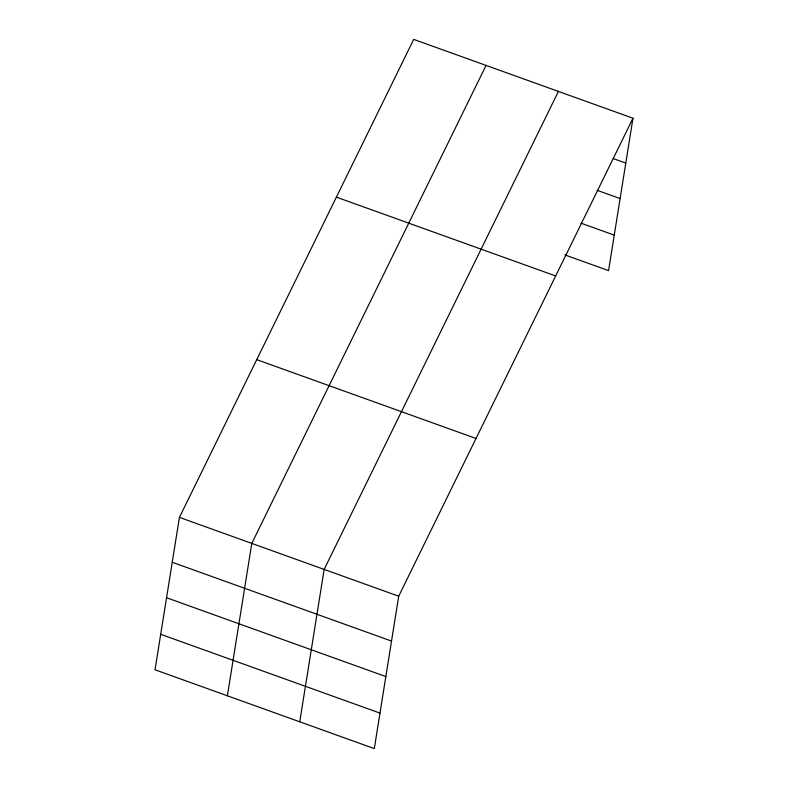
<?xml version="1.0" encoding="UTF-8"?>
<svg xmlns="http://www.w3.org/2000/svg" width="788" height="788" viewBox="0 0 788 788"><rect width="100%" height="100%" fill="white"/><g stroke="black" fill="none" stroke-linecap="round" stroke-linejoin="round"><path stroke-width="1.18" d="M179.428 517.391L155.019 669.78L374.3 748.6L398.708 596.211L632.981 118.22L413.7 39.4L179.428 517.391L398.708 596.211M227.387 695.794L251.796 543.405L486.058 65.414M299.745 721.798L324.154 569.409L558.426 91.418M632.981 118.22L608.572 270.609L564.986 254.938M613.172 158.555L625.79 163.086M597.166 190.322L620.107 198.566M580.992 223.171L614.256 235.129M336.387 197.138L555.668 275.958M256.74 359.653L476.021 438.473M172.247 562.268L391.518 641.077M166.564 597.747L385.844 676.567M160.703 634.301L379.983 713.12"/></g></svg>
